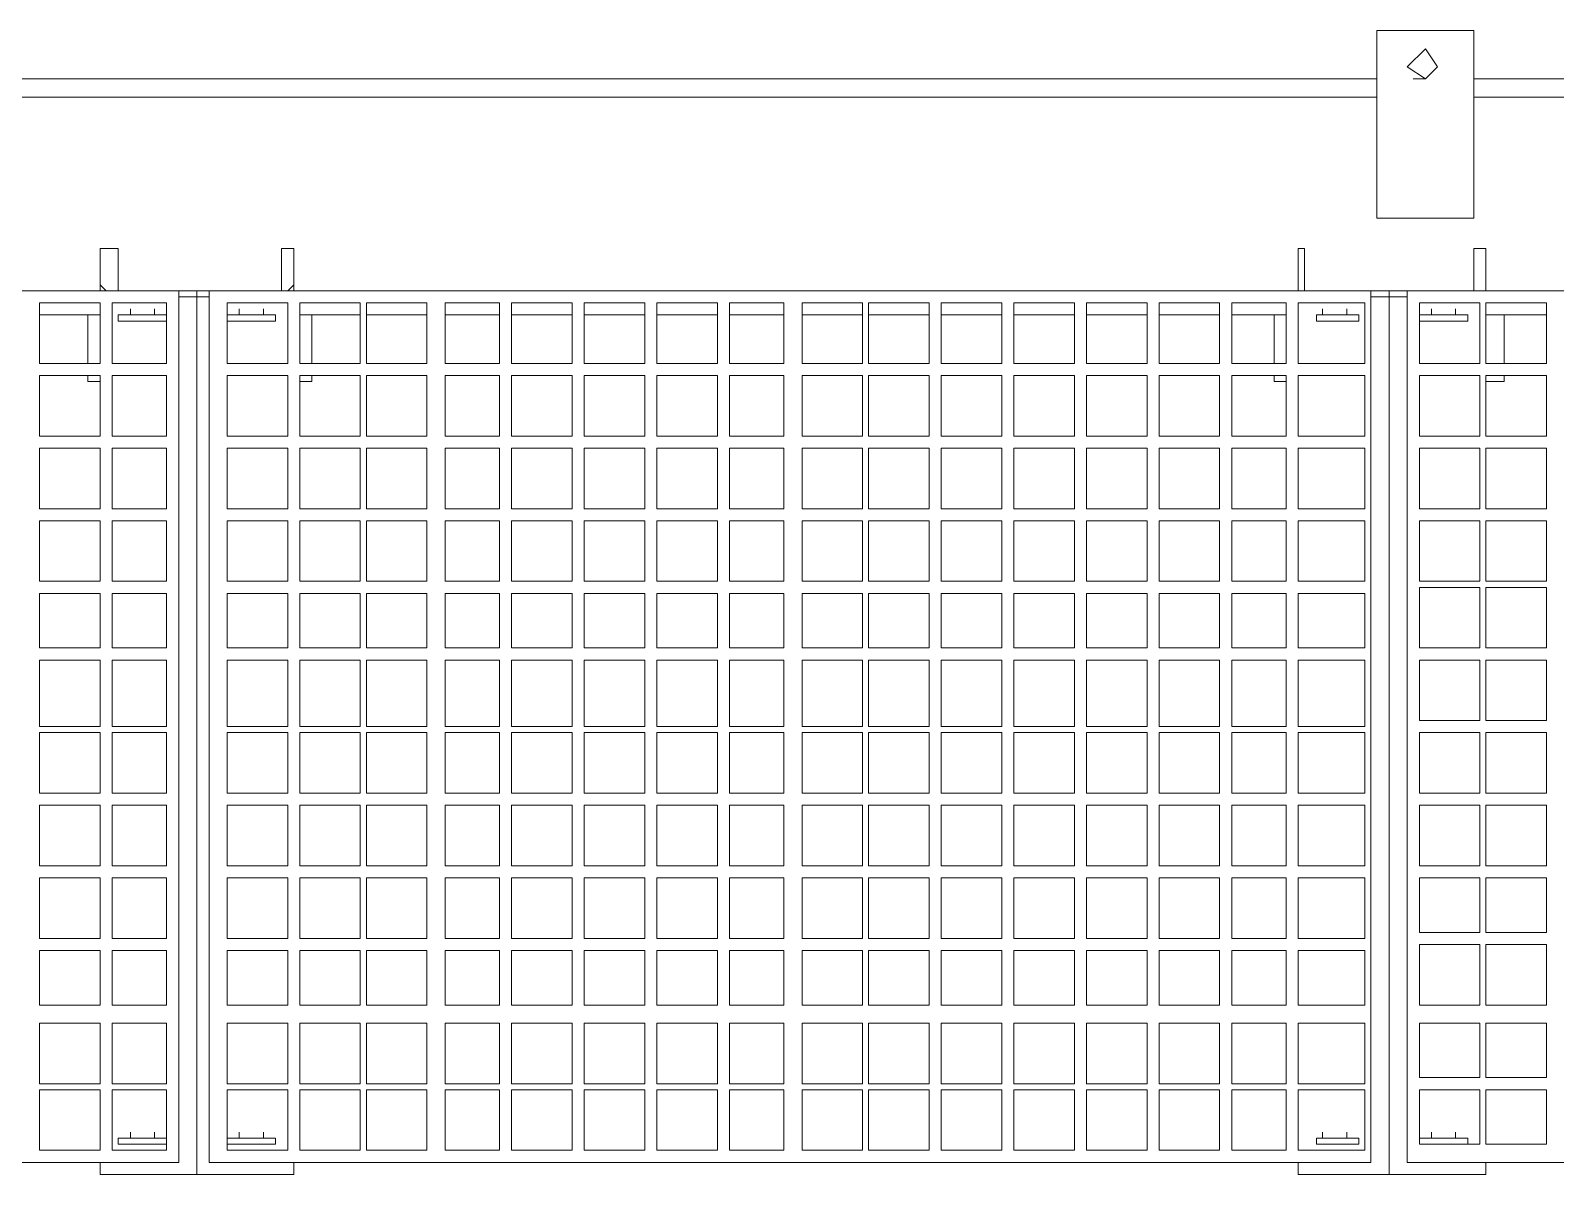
# Model space of a CAD drawing. Header units: metres. Extents: x -13545 to 152404, y -11890 to 28436.
# Drawn here: x 3990.3 to 4071.5, y 528.2 to 589.1 of the extents above; entities that cross this region are included whole.
import ezdxf

# ---------------------------------------------------------------- set-up
doc = ezdxf.new("R2010")
doc.units = ezdxf.units.M
doc.header["$LTSCALE"] = 100
doc.header["$MEASUREMENT"] = 0
doc.layers.get('0').update_dxf_attribs({"color": 9, "lineweight": 9})
doc.layers.add('32-ekipman', color=9, linetype='Continuous', lineweight=9)

# ---------------------------------------------------------------- blocks, each defined once
blk = doc.blocks.new('h')
for points in [[(181755.477, -16206.805), (181755.477, -16206.16)], [(181765.465, -16206.16), (181755.477, -16206.16)], [(181760.632, -16253.197), (181760.632, -16206.16)], [(181760.632, -16253.197), (181760.632, -16206.16)], [(181765.465, -16206.16), (181765.465, -16206.805)], [(181829.254, -16206.16), (181818.944, -16206.16)], [(181818.944, -16206.805), (181818.944, -16206.16)], [(181824.099, -16253.197), (181824.099, -16206.16)], [(181824.099, -16253.197), (181824.099, -16206.16)], [(181829.254, -16206.16), (181829.254, -16206.805)], [(181759.666, -16206.805), (181694.266, -16206.805)], [(181759.666, -16253.197), (181759.666, -16206.805)], [(181761.599, -16206.805), (181761.599, -16253.197)], [(181823.455, -16206.805), (181761.599, -16206.805)], [(181823.455, -16253.197), (181823.455, -16206.805)], [(181886.599, -16206.805), (181825.065, -16206.805)], [(181825.065, -16206.805), (181825.065, -16253.197)], [(181752.256, -16207.771), (181752.256, -16210.671)], [(181755.477, -16207.771), (181752.256, -16207.771)], [(181755.477, -16210.671), (181755.477, -16207.771)], [(181755.8, -16207.771), (181755.8, -16210.671)], [(181759.021, -16207.771), (181755.8, -16207.771)], [(181756.444, -16208.093), (181756.444, -16207.771)], [(181759.021, -16207.771), (181756.444, -16207.771)], [(181757.088, -16207.771), (181758.377, -16207.771)], [(181759.021, -16208.093), (181759.021, -16207.771)], [(181759.021, -16210.671), (181759.021, -16207.771)], [(181761.921, -16207.449), (181761.921, -16210.671)], [(181765.465, -16207.449), (181761.921, -16207.449)], [(181762.243, -16207.771), (181762.243, -16208.093)], [(181762.243, -16207.771), (181764.498, -16207.771)], [(181764.176, -16207.771), (181762.887, -16207.771)], [(181764.498, -16207.771), (181764.498, -16208.093)], [(181765.465, -16210.671), (181765.465, -16207.449)], [(181766.109, -16207.449), (181766.109, -16210.671)], [(181769.008, -16207.449), (181766.109, -16207.449)], [(181769.008, -16210.671), (181769.008, -16207.449)], [(181769.653, -16207.449), (181769.653, -16210.671)], [(181772.874, -16207.449), (181769.653, -16207.449)], [(181772.874, -16210.671), (181772.874, -16207.449)], [(181773.519, -16207.449), (181773.519, -16210.671)], [(181776.74, -16207.449), (181773.519, -16207.449)], [(181776.74, -16210.671), (181776.74, -16207.449)], [(181777.385, -16207.449), (181777.385, -16210.671)], [(181780.606, -16207.449), (181777.385, -16207.449)], [(181780.606, -16210.671), (181780.606, -16207.449)], [(181781.251, -16207.449), (181781.251, -16210.671)], [(181784.472, -16207.449), (181781.251, -16207.449)], [(181784.472, -16210.671), (181784.472, -16207.449)], [(181785.117, -16207.449), (181785.117, -16210.671)], [(181788.338, -16207.449), (181785.117, -16207.449)], [(181788.338, -16210.671), (181788.338, -16207.449)], [(181788.661, -16207.449), (181788.661, -16210.671)], [(181791.882, -16207.449), (181788.661, -16207.449)], [(181791.882, -16210.671), (181791.882, -16207.449)], [(181792.849, -16207.449), (181792.849, -16210.671)], [(181795.748, -16207.449), (181792.849, -16207.449)], [(181795.748, -16210.671), (181795.748, -16207.449)], [(181796.393, -16207.449), (181796.393, -16210.671)], [(181799.614, -16207.449), (181796.393, -16207.449)], [(181799.614, -16210.671), (181799.614, -16207.449)], [(181800.259, -16207.449), (181800.259, -16210.671)], [(181803.48, -16207.449), (181800.259, -16207.449)], [(181803.48, -16210.671), (181803.48, -16207.449)], [(181804.125, -16207.449), (181804.125, -16210.671)], [(181807.346, -16207.449), (181804.125, -16207.449)], [(181807.346, -16210.671), (181807.346, -16207.449)], [(181810.89, -16207.449), (181807.991, -16207.449)], [(181807.991, -16207.449), (181807.991, -16210.671)], [(181810.89, -16210.671), (181810.89, -16207.449)], [(181815.078, -16207.449), (181811.857, -16207.449)], [(181811.857, -16207.449), (181811.857, -16210.671)], [(181815.078, -16210.671), (181815.078, -16207.449)], [(181818.622, -16207.449), (181815.4, -16207.449)], [(181815.4, -16207.449), (181815.4, -16210.671)], [(181818.622, -16210.671), (181818.622, -16207.449)], [(181822.488, -16207.449), (181819.266, -16207.449)], [(181819.266, -16207.449), (181819.266, -16210.671)], [(181822.488, -16207.771), (181819.911, -16207.771)], [(181819.911, -16208.093), (181819.911, -16207.771)], [(181820.555, -16207.771), (181821.844, -16207.771)], [(181822.488, -16210.671), (181822.488, -16207.449)], [(181822.488, -16208.093), (181822.488, -16207.771)], [(181828.609, -16207.449), (181825.71, -16207.449)], [(181825.71, -16207.449), (181825.71, -16210.671)], [(181825.71, -16207.771), (181828.287, -16207.771)], [(181825.71, -16207.771), (181825.71, -16208.093)], [(181827.643, -16207.771), (181826.354, -16207.771)], [(181828.287, -16207.771), (181828.287, -16208.093)], [(181828.609, -16210.671), (181828.609, -16207.449)], [(181832.475, -16207.449), (181829.254, -16207.449)], [(181829.254, -16207.449), (181829.254, -16210.671)], [(181832.475, -16210.671), (181832.475, -16207.449)], [(181759.021, -16208.093), (181756.444, -16208.093)], [(181757.088, -16208.093), (181757.088, -16208.415)], [(181758.377, -16208.093), (181757.088, -16208.093)], [(181758.377, -16208.093), (181758.377, -16208.415)], [(181764.498, -16208.093), (181762.243, -16208.093)], [(181762.887, -16208.093), (181762.887, -16208.415)], [(181762.887, -16208.093), (181764.176, -16208.093)], [(181764.176, -16208.093), (181764.176, -16208.415)], [(181822.488, -16208.093), (181819.911, -16208.093)], [(181821.844, -16208.093), (181820.555, -16208.093)], [(181820.555, -16208.093), (181820.555, -16208.415)], [(181821.844, -16208.093), (181821.844, -16208.415)], [(181828.287, -16208.093), (181825.71, -16208.093)], [(181826.354, -16208.093), (181827.643, -16208.093)], [(181826.354, -16208.093), (181826.354, -16208.415)], [(181827.643, -16208.093), (181827.643, -16208.415)], [(181752.256, -16210.671), (181755.477, -16210.671)], [(181755.8, -16210.671), (181759.021, -16210.671)], [(181761.921, -16210.671), (181765.465, -16210.671)], [(181761.921, -16210.993), (181761.921, -16214.214)], [(181765.465, -16210.993), (181761.921, -16210.993)], [(181765.465, -16214.214), (181765.465, -16210.993)], [(181766.109, -16210.671), (181769.008, -16210.671)], [(181766.109, -16210.993), (181766.109, -16214.214)], [(181769.008, -16210.993), (181766.109, -16210.993)], [(181769.008, -16214.214), (181769.008, -16210.993)], [(181769.653, -16210.671), (181772.874, -16210.671)], [(181769.653, -16210.993), (181769.653, -16214.214)], [(181772.874, -16210.993), (181769.653, -16210.993)], [(181772.874, -16214.214), (181772.874, -16210.993)], [(181773.519, -16210.671), (181776.74, -16210.671)], [(181773.519, -16210.993), (181773.519, -16214.214)], [(181776.74, -16210.993), (181773.519, -16210.993)], [(181776.74, -16214.214), (181776.74, -16210.993)], [(181777.385, -16210.671), (181780.606, -16210.671)], [(181777.385, -16210.993), (181777.385, -16214.214)], [(181780.606, -16210.993), (181777.385, -16210.993)], [(181780.606, -16214.214), (181780.606, -16210.993)], [(181781.251, -16210.671), (181784.472, -16210.671)], [(181781.251, -16210.993), (181781.251, -16214.214)], [(181784.472, -16210.993), (181781.251, -16210.993)], [(181784.472, -16214.214), (181784.472, -16210.993)], [(181785.117, -16210.671), (181788.338, -16210.671)], [(181785.117, -16210.993), (181785.117, -16214.214)], [(181788.338, -16210.993), (181785.117, -16210.993)], [(181788.338, -16214.214), (181788.338, -16210.993)], [(181788.661, -16210.671), (181791.882, -16210.671)], [(181788.661, -16210.993), (181788.661, -16214.214)], [(181791.882, -16210.993), (181788.661, -16210.993)], [(181791.882, -16214.214), (181791.882, -16210.993)], [(181792.849, -16210.671), (181795.748, -16210.671)], [(181792.849, -16210.993), (181792.849, -16214.214)], [(181795.748, -16210.993), (181792.849, -16210.993)], [(181795.748, -16214.214), (181795.748, -16210.993)], [(181796.393, -16210.671), (181799.614, -16210.671)], [(181796.393, -16210.993), (181796.393, -16214.214)], [(181799.614, -16210.993), (181796.393, -16210.993)], [(181799.614, -16214.214), (181799.614, -16210.993)], [(181800.259, -16210.671), (181803.48, -16210.671)], [(181800.259, -16210.993), (181800.259, -16214.214)], [(181803.48, -16210.993), (181800.259, -16210.993)], [(181803.48, -16214.214), (181803.48, -16210.993)], [(181804.125, -16210.671), (181807.346, -16210.671)], [(181804.125, -16210.993), (181804.125, -16214.214)], [(181807.346, -16210.993), (181804.125, -16210.993)], [(181807.346, -16214.214), (181807.346, -16210.993)], [(181807.991, -16210.671), (181810.89, -16210.671)], [(181810.89, -16210.993), (181807.991, -16210.993)], [(181807.991, -16210.993), (181807.991, -16214.214)], [(181810.89, -16214.214), (181810.89, -16210.993)], [(181811.857, -16210.671), (181815.078, -16210.671)], [(181815.078, -16210.993), (181811.857, -16210.993)], [(181811.857, -16210.993), (181811.857, -16214.214)], [(181815.078, -16214.214), (181815.078, -16210.993)], [(181815.4, -16210.671), (181818.622, -16210.671)], [(181818.622, -16210.993), (181815.4, -16210.993)], [(181815.4, -16210.993), (181815.4, -16214.214)], [(181818.622, -16214.214), (181818.622, -16210.993)], [(181819.266, -16210.671), (181822.488, -16210.671)], [(181822.488, -16210.993), (181819.266, -16210.993)], [(181819.266, -16210.993), (181819.266, -16214.214)], [(181822.488, -16214.214), (181822.488, -16210.993)], [(181825.71, -16210.671), (181828.609, -16210.671)], [(181828.609, -16210.993), (181825.71, -16210.993)], [(181825.71, -16210.993), (181825.71, -16214.214)], [(181828.609, -16214.214), (181828.609, -16210.993)], [(181829.254, -16210.671), (181832.475, -16210.671)], [(181832.475, -16210.993), (181829.254, -16210.993)], [(181829.254, -16210.993), (181829.254, -16214.214)], [(181832.475, -16214.214), (181832.475, -16210.993)], [(181752.256, -16211.315), (181752.256, -16214.214)], [(181755.477, -16211.315), (181752.256, -16211.315)], [(181755.477, -16214.214), (181755.477, -16211.315)], [(181755.8, -16211.315), (181755.8, -16214.214)], [(181759.021, -16211.315), (181755.8, -16211.315)], [(181759.021, -16214.214), (181759.021, -16211.315)], [(181752.256, -16214.214), (181755.477, -16214.214)], [(181755.8, -16214.214), (181759.021, -16214.214)], [(181761.921, -16214.214), (181765.465, -16214.214)], [(181766.109, -16214.214), (181769.008, -16214.214)], [(181769.653, -16214.214), (181772.874, -16214.214)], [(181773.519, -16214.214), (181776.74, -16214.214)], [(181777.385, -16214.214), (181780.606, -16214.214)], [(181781.251, -16214.214), (181784.472, -16214.214)], [(181785.117, -16214.214), (181788.338, -16214.214)], [(181788.661, -16214.214), (181791.882, -16214.214)], [(181792.849, -16214.214), (181795.748, -16214.214)], [(181796.393, -16214.214), (181799.614, -16214.214)], [(181800.259, -16214.214), (181803.48, -16214.214)], [(181804.125, -16214.214), (181807.346, -16214.214)], [(181807.991, -16214.214), (181810.89, -16214.214)], [(181811.857, -16214.214), (181815.078, -16214.214)], [(181815.4, -16214.214), (181818.622, -16214.214)], [(181819.266, -16214.214), (181822.488, -16214.214)], [(181825.71, -16214.214), (181828.609, -16214.214)], [(181829.254, -16214.214), (181832.475, -16214.214)], [(181752.256, -16215.181), (181752.256, -16218.403)], [(181755.477, -16215.181), (181752.256, -16215.181)], [(181755.477, -16218.403), (181755.477, -16215.181)], [(181755.8, -16215.181), (181755.8, -16218.403)], [(181759.021, -16215.181), (181755.8, -16215.181)], [(181759.021, -16218.403), (181759.021, -16215.181)], [(181761.921, -16215.181), (181761.921, -16218.08)], [(181765.465, -16215.181), (181761.921, -16215.181)], [(181765.465, -16218.08), (181765.465, -16215.181)], [(181766.109, -16215.181), (181766.109, -16218.08)], [(181769.008, -16215.181), (181766.109, -16215.181)], [(181769.008, -16218.08), (181769.008, -16215.181)], [(181769.653, -16215.181), (181769.653, -16218.08)], [(181772.874, -16215.181), (181769.653, -16215.181)], [(181772.874, -16218.08), (181772.874, -16215.181)], [(181773.519, -16215.181), (181773.519, -16218.08)], [(181776.74, -16215.181), (181773.519, -16215.181)], [(181776.74, -16218.08), (181776.74, -16215.181)], [(181777.385, -16215.181), (181777.385, -16218.08)], [(181780.606, -16215.181), (181777.385, -16215.181)], [(181780.606, -16218.08), (181780.606, -16215.181)], [(181781.251, -16215.181), (181781.251, -16218.08)], [(181784.472, -16215.181), (181781.251, -16215.181)], [(181784.472, -16218.08), (181784.472, -16215.181)], [(181785.117, -16215.181), (181785.117, -16218.08)], [(181788.338, -16215.181), (181785.117, -16215.181)], [(181788.338, -16218.08), (181788.338, -16215.181)], [(181788.661, -16215.181), (181788.661, -16218.08)], [(181791.882, -16215.181), (181788.661, -16215.181)], [(181791.882, -16218.08), (181791.882, -16215.181)], [(181792.849, -16215.181), (181792.849, -16218.08)], [(181795.748, -16215.181), (181792.849, -16215.181)], [(181795.748, -16218.08), (181795.748, -16215.181)], [(181796.393, -16215.181), (181796.393, -16218.08)], [(181799.614, -16215.181), (181796.393, -16215.181)], [(181799.614, -16218.08), (181799.614, -16215.181)], [(181800.259, -16215.181), (181800.259, -16218.08)], [(181803.48, -16215.181), (181800.259, -16215.181)], [(181803.48, -16218.08), (181803.48, -16215.181)], [(181804.125, -16215.181), (181804.125, -16218.08)], [(181807.346, -16215.181), (181804.125, -16215.181)], [(181807.346, -16218.08), (181807.346, -16215.181)], [(181810.89, -16215.181), (181807.991, -16215.181)], [(181807.991, -16215.181), (181807.991, -16218.08)], [(181810.89, -16218.08), (181810.89, -16215.181)], [(181815.078, -16215.181), (181811.857, -16215.181)], [(181811.857, -16215.181), (181811.857, -16218.08)], [(181815.078, -16218.08), (181815.078, -16215.181)], [(181818.622, -16215.181), (181815.4, -16215.181)], [(181815.4, -16215.181), (181815.4, -16218.08)], [(181818.622, -16218.08), (181818.622, -16215.181)], [(181822.488, -16215.181), (181819.266, -16215.181)], [(181819.266, -16215.181), (181819.266, -16218.08)], [(181822.488, -16218.08), (181822.488, -16215.181)], [(181828.609, -16215.181), (181825.71, -16215.181)], [(181825.71, -16215.181), (181825.71, -16218.08)], [(181828.609, -16218.08), (181828.609, -16215.181)], [(181832.475, -16215.181), (181829.254, -16215.181)], [(181829.254, -16215.181), (181829.254, -16218.08)], [(181832.475, -16218.08), (181832.475, -16215.181)], [(181752.256, -16218.403), (181755.477, -16218.403)], [(181755.8, -16218.403), (181759.021, -16218.403)], [(181761.921, -16218.08), (181765.465, -16218.08)], [(181766.109, -16218.08), (181769.008, -16218.08)], [(181769.653, -16218.08), (181772.874, -16218.08)], [(181773.519, -16218.08), (181776.74, -16218.08)], [(181777.385, -16218.08), (181780.606, -16218.08)], [(181781.251, -16218.08), (181784.472, -16218.08)], [(181785.117, -16218.08), (181788.338, -16218.08)], [(181788.661, -16218.08), (181791.882, -16218.08)], [(181792.849, -16218.08), (181795.748, -16218.08)], [(181796.393, -16218.08), (181799.614, -16218.08)], [(181800.259, -16218.08), (181803.48, -16218.08)], [(181804.125, -16218.08), (181807.346, -16218.08)], [(181807.991, -16218.08), (181810.89, -16218.08)], [(181811.857, -16218.08), (181815.078, -16218.08)], [(181815.4, -16218.08), (181818.622, -16218.08)], [(181819.266, -16218.08), (181822.488, -16218.08)], [(181825.71, -16218.08), (181828.609, -16218.08)], [(181829.254, -16218.08), (181832.475, -16218.08)], [(181752.256, -16219.047), (181752.256, -16221.946)], [(181755.477, -16219.047), (181752.256, -16219.047)], [(181755.477, -16221.946), (181755.477, -16219.047)], [(181755.8, -16219.047), (181755.8, -16221.946)], [(181759.021, -16219.047), (181755.8, -16219.047)], [(181759.021, -16221.946), (181759.021, -16219.047)], [(181761.921, -16218.725), (181761.921, -16221.946)], [(181765.465, -16218.725), (181761.921, -16218.725)], [(181765.465, -16221.946), (181765.465, -16218.725)], [(181766.109, -16218.725), (181766.109, -16221.946)], [(181769.008, -16218.725), (181766.109, -16218.725)], [(181769.008, -16221.946), (181769.008, -16218.725)], [(181769.653, -16218.725), (181769.653, -16221.946)], [(181772.874, -16218.725), (181769.653, -16218.725)], [(181772.874, -16221.946), (181772.874, -16218.725)], [(181773.519, -16218.725), (181773.519, -16221.946)], [(181776.74, -16218.725), (181773.519, -16218.725)], [(181776.74, -16221.946), (181776.74, -16218.725)], [(181777.385, -16218.725), (181777.385, -16221.946)], [(181780.606, -16218.725), (181777.385, -16218.725)], [(181780.606, -16221.946), (181780.606, -16218.725)], [(181781.251, -16218.725), (181781.251, -16221.946)], [(181784.472, -16218.725), (181781.251, -16218.725)], [(181784.472, -16221.946), (181784.472, -16218.725)], [(181785.117, -16218.725), (181785.117, -16221.946)], [(181788.338, -16218.725), (181785.117, -16218.725)], [(181788.338, -16221.946), (181788.338, -16218.725)], [(181788.661, -16218.725), (181788.661, -16221.946)], [(181791.882, -16218.725), (181788.661, -16218.725)], [(181791.882, -16221.946), (181791.882, -16218.725)], [(181792.849, -16218.725), (181792.849, -16221.946)], [(181795.748, -16218.725), (181792.849, -16218.725)], [(181795.748, -16221.946), (181795.748, -16218.725)], [(181796.393, -16218.725), (181796.393, -16221.946)], [(181799.614, -16218.725), (181796.393, -16218.725)], [(181799.614, -16221.946), (181799.614, -16218.725)], [(181800.259, -16218.725), (181800.259, -16221.946)], [(181803.48, -16218.725), (181800.259, -16218.725)], [(181803.48, -16221.946), (181803.48, -16218.725)], [(181804.125, -16218.725), (181804.125, -16221.946)], [(181807.346, -16218.725), (181804.125, -16218.725)], [(181807.346, -16221.946), (181807.346, -16218.725)], [(181810.89, -16218.725), (181807.991, -16218.725)], [(181807.991, -16218.725), (181807.991, -16221.946)], [(181810.89, -16221.946), (181810.89, -16218.725)], [(181815.078, -16218.725), (181811.857, -16218.725)], [(181811.857, -16218.725), (181811.857, -16221.946)], [(181815.078, -16221.946), (181815.078, -16218.725)], [(181818.622, -16218.725), (181815.4, -16218.725)], [(181815.4, -16218.725), (181815.4, -16221.946)], [(181818.622, -16221.946), (181818.622, -16218.725)], [(181822.488, -16218.725), (181819.266, -16218.725)], [(181819.266, -16218.725), (181819.266, -16221.946)], [(181822.488, -16221.946), (181822.488, -16218.725)], [(181828.609, -16218.725), (181825.71, -16218.725)], [(181825.71, -16218.725), (181825.71, -16221.946)], [(181828.609, -16221.946), (181828.609, -16218.725)], [(181832.475, -16218.725), (181829.254, -16218.725)], [(181829.254, -16218.725), (181829.254, -16221.946)], [(181832.475, -16221.946), (181832.475, -16218.725)], [(181752.256, -16221.946), (181755.477, -16221.946)], [(181755.8, -16221.946), (181759.021, -16221.946)], [(181761.921, -16221.946), (181765.465, -16221.946)], [(181766.109, -16221.946), (181769.008, -16221.946)], [(181769.653, -16221.946), (181772.874, -16221.946)], [(181773.519, -16221.946), (181776.74, -16221.946)], [(181777.385, -16221.946), (181780.606, -16221.946)], [(181781.251, -16221.946), (181784.472, -16221.946)], [(181785.117, -16221.946), (181788.338, -16221.946)], [(181788.661, -16221.946), (181791.882, -16221.946)], [(181792.849, -16221.946), (181795.748, -16221.946)], [(181796.393, -16221.946), (181799.614, -16221.946)], [(181800.259, -16221.946), (181803.48, -16221.946)], [(181804.125, -16221.946), (181807.346, -16221.946)], [(181807.991, -16221.946), (181810.89, -16221.946)], [(181811.857, -16221.946), (181815.078, -16221.946)], [(181815.4, -16221.946), (181818.622, -16221.946)], [(181819.266, -16221.946), (181822.488, -16221.946)], [(181825.71, -16221.946), (181828.609, -16221.946)], [(181829.254, -16221.946), (181832.475, -16221.946)], [(181752.256, -16222.591), (181752.256, -16225.812)], [(181755.477, -16222.591), (181752.256, -16222.591)], [(181755.477, -16225.812), (181755.477, -16222.591)], [(181755.8, -16222.591), (181755.8, -16225.812)], [(181759.021, -16222.591), (181755.8, -16222.591)], [(181759.021, -16225.812), (181759.021, -16222.591)], [(181761.921, -16222.591), (181761.921, -16225.812)], [(181765.465, -16222.591), (181761.921, -16222.591)], [(181765.465, -16225.812), (181765.465, -16222.591)], [(181766.109, -16222.591), (181766.109, -16225.812)], [(181769.008, -16222.591), (181766.109, -16222.591)], [(181769.008, -16225.812), (181769.008, -16222.591)], [(181769.653, -16222.591), (181769.653, -16225.812)], [(181772.874, -16222.591), (181769.653, -16222.591)], [(181772.874, -16225.812), (181772.874, -16222.591)], [(181773.519, -16222.591), (181773.519, -16225.812)], [(181776.74, -16222.591), (181773.519, -16222.591)], [(181776.74, -16225.812), (181776.74, -16222.591)], [(181777.385, -16222.591), (181777.385, -16225.812)], [(181780.606, -16222.591), (181777.385, -16222.591)], [(181780.606, -16225.812), (181780.606, -16222.591)], [(181781.251, -16222.591), (181781.251, -16225.812)], [(181784.472, -16222.591), (181781.251, -16222.591)], [(181784.472, -16225.812), (181784.472, -16222.591)], [(181785.117, -16222.591), (181785.117, -16225.812)], [(181788.338, -16222.591), (181785.117, -16222.591)], [(181788.338, -16225.812), (181788.338, -16222.591)], [(181788.661, -16222.591), (181788.661, -16225.812)], [(181791.882, -16222.591), (181788.661, -16222.591)], [(181791.882, -16225.812), (181791.882, -16222.591)], [(181792.849, -16222.591), (181792.849, -16225.812)], [(181795.748, -16222.591), (181792.849, -16222.591)], [(181795.748, -16225.812), (181795.748, -16222.591)], [(181796.393, -16222.591), (181796.393, -16225.812)], [(181799.614, -16222.591), (181796.393, -16222.591)], [(181799.614, -16225.812), (181799.614, -16222.591)], [(181800.259, -16222.591), (181800.259, -16225.812)], [(181803.48, -16222.591), (181800.259, -16222.591)], [(181803.48, -16225.812), (181803.48, -16222.591)], [(181804.125, -16222.591), (181804.125, -16225.812)], [(181807.346, -16222.591), (181804.125, -16222.591)], [(181807.346, -16225.812), (181807.346, -16222.591)], [(181810.89, -16222.591), (181807.991, -16222.591)], [(181807.991, -16222.591), (181807.991, -16225.812)], [(181810.89, -16225.812), (181810.89, -16222.591)], [(181815.078, -16222.591), (181811.857, -16222.591)], [(181811.857, -16222.591), (181811.857, -16225.812)], [(181815.078, -16225.812), (181815.078, -16222.591)], [(181818.622, -16222.591), (181815.4, -16222.591)], [(181815.4, -16222.591), (181815.4, -16225.812)], [(181818.622, -16225.812), (181818.622, -16222.591)], [(181822.488, -16222.591), (181819.266, -16222.591)], [(181819.266, -16222.591), (181819.266, -16225.812)], [(181822.488, -16225.812), (181822.488, -16222.591)], [(181828.609, -16222.591), (181825.71, -16222.591)], [(181825.71, -16222.591), (181825.71, -16225.812)], [(181828.609, -16225.812), (181828.609, -16222.591)], [(181832.475, -16222.591), (181829.254, -16222.591)], [(181829.254, -16222.591), (181829.254, -16225.812)], [(181832.475, -16225.812), (181832.475, -16222.591)], [(181752.256, -16225.812), (181755.477, -16225.812)], [(181755.8, -16225.812), (181759.021, -16225.812)], [(181761.921, -16225.812), (181765.465, -16225.812)], [(181766.109, -16225.812), (181769.008, -16225.812)], [(181769.653, -16225.812), (181772.874, -16225.812)], [(181773.519, -16225.812), (181776.74, -16225.812)], [(181777.385, -16225.812), (181780.606, -16225.812)], [(181781.251, -16225.812), (181784.472, -16225.812)], [(181785.117, -16225.812), (181788.338, -16225.812)], [(181788.661, -16225.812), (181791.882, -16225.812)], [(181792.849, -16225.812), (181795.748, -16225.812)], [(181796.393, -16225.812), (181799.614, -16225.812)], [(181800.259, -16225.812), (181803.48, -16225.812)], [(181804.125, -16225.812), (181807.346, -16225.812)], [(181807.991, -16225.812), (181810.89, -16225.812)], [(181811.857, -16225.812), (181815.078, -16225.812)], [(181815.4, -16225.812), (181818.622, -16225.812)], [(181819.266, -16225.812), (181822.488, -16225.812)], [(181825.71, -16225.812), (181828.609, -16225.812)], [(181829.254, -16225.812), (181832.475, -16225.812)], [(181752.256, -16226.457), (181752.256, -16229.678)], [(181755.477, -16226.457), (181752.256, -16226.457)], [(181755.477, -16229.678), (181755.477, -16226.457)], [(181755.8, -16226.457), (181755.8, -16229.678)], [(181759.021, -16226.457), (181755.8, -16226.457)], [(181759.021, -16229.678), (181759.021, -16226.457)], [(181761.921, -16226.457), (181761.921, -16229.678)], [(181765.465, -16226.457), (181761.921, -16226.457)], [(181765.465, -16229.678), (181765.465, -16226.457)], [(181766.109, -16226.457), (181766.109, -16229.678)], [(181769.008, -16226.457), (181766.109, -16226.457)], [(181769.008, -16229.678), (181769.008, -16226.457)], [(181769.653, -16226.457), (181769.653, -16229.678)], [(181772.874, -16226.457), (181769.653, -16226.457)], [(181772.874, -16229.678), (181772.874, -16226.457)], [(181773.519, -16226.457), (181773.519, -16229.678)], [(181776.74, -16226.457), (181773.519, -16226.457)], [(181776.74, -16229.678), (181776.74, -16226.457)], [(181777.385, -16226.457), (181777.385, -16229.678)], [(181780.606, -16226.457), (181777.385, -16226.457)], [(181780.606, -16229.678), (181780.606, -16226.457)], [(181781.251, -16226.457), (181781.251, -16229.678)], [(181784.472, -16226.457), (181781.251, -16226.457)], [(181784.472, -16229.678), (181784.472, -16226.457)], [(181785.117, -16226.457), (181785.117, -16229.678)], [(181788.338, -16226.457), (181785.117, -16226.457)], [(181788.338, -16229.678), (181788.338, -16226.457)], [(181788.661, -16226.457), (181788.661, -16229.678)], [(181791.882, -16226.457), (181788.661, -16226.457)], [(181791.882, -16229.678), (181791.882, -16226.457)], [(181792.849, -16226.457), (181792.849, -16229.678)], [(181795.748, -16226.457), (181792.849, -16226.457)], [(181795.748, -16229.678), (181795.748, -16226.457)], [(181796.393, -16226.457), (181796.393, -16229.678)], [(181799.614, -16226.457), (181796.393, -16226.457)], [(181799.614, -16229.678), (181799.614, -16226.457)], [(181800.259, -16226.457), (181800.259, -16229.678)], [(181803.48, -16226.457), (181800.259, -16226.457)], [(181803.48, -16229.678), (181803.48, -16226.457)], [(181804.125, -16226.457), (181804.125, -16229.678)], [(181807.346, -16226.457), (181804.125, -16226.457)], [(181807.346, -16229.678), (181807.346, -16226.457)], [(181810.89, -16226.457), (181807.991, -16226.457)], [(181807.991, -16226.457), (181807.991, -16229.678)], [(181810.89, -16229.678), (181810.89, -16226.457)], [(181815.078, -16226.457), (181811.857, -16226.457)], [(181811.857, -16226.457), (181811.857, -16229.678)], [(181815.078, -16229.678), (181815.078, -16226.457)], [(181818.622, -16226.457), (181815.4, -16226.457)], [(181815.4, -16226.457), (181815.4, -16229.678)], [(181818.622, -16229.678), (181818.622, -16226.457)], [(181822.488, -16226.457), (181819.266, -16226.457)], [(181819.266, -16226.457), (181819.266, -16229.678)], [(181822.488, -16229.678), (181822.488, -16226.457)], [(181828.609, -16226.457), (181825.71, -16226.457)], [(181825.71, -16226.457), (181825.71, -16229.678)], [(181828.609, -16229.678), (181828.609, -16226.457)], [(181832.475, -16226.457), (181829.254, -16226.457)], [(181829.254, -16226.457), (181829.254, -16229.678)], [(181832.475, -16229.678), (181832.475, -16226.457)], [(181752.256, -16229.678), (181755.477, -16229.678)], [(181755.8, -16229.678), (181759.021, -16229.678)], [(181761.921, -16229.678), (181765.465, -16229.678)], [(181766.109, -16229.678), (181769.008, -16229.678)], [(181769.653, -16229.678), (181772.874, -16229.678)], [(181773.519, -16229.678), (181776.74, -16229.678)], [(181777.385, -16229.678), (181780.606, -16229.678)], [(181781.251, -16229.678), (181784.472, -16229.678)], [(181785.117, -16229.678), (181788.338, -16229.678)], [(181788.661, -16229.678), (181791.882, -16229.678)], [(181792.849, -16229.678), (181795.748, -16229.678)], [(181796.393, -16229.678), (181799.614, -16229.678)], [(181800.259, -16229.678), (181803.48, -16229.678)], [(181804.125, -16229.678), (181807.346, -16229.678)], [(181807.991, -16229.678), (181810.89, -16229.678)], [(181811.857, -16229.678), (181815.078, -16229.678)], [(181815.4, -16229.678), (181818.622, -16229.678)], [(181819.266, -16229.678), (181822.488, -16229.678)], [(181825.71, -16229.678), (181828.609, -16229.678)], [(181829.254, -16229.678), (181832.475, -16229.678)], [(181752.256, -16230.323), (181752.256, -16233.544)], [(181755.477, -16230.323), (181752.256, -16230.323)], [(181755.477, -16233.544), (181755.477, -16230.323)], [(181755.8, -16230.323), (181755.8, -16233.544)], [(181759.021, -16230.323), (181755.8, -16230.323)], [(181759.021, -16233.544), (181759.021, -16230.323)], [(181761.921, -16230.001), (181761.921, -16233.544)], [(181765.465, -16230.001), (181761.921, -16230.001)], [(181765.465, -16233.544), (181765.465, -16230.001)], [(181766.109, -16230.001), (181766.109, -16233.544)], [(181769.008, -16230.001), (181766.109, -16230.001)], [(181769.008, -16233.544), (181769.008, -16230.001)], [(181769.653, -16230.001), (181769.653, -16233.544)], [(181772.874, -16230.001), (181769.653, -16230.001)], [(181772.874, -16233.544), (181772.874, -16230.001)], [(181776.74, -16230.001), (181773.519, -16230.001)], [(181773.519, -16230.001), (181773.519, -16233.544)], [(181776.74, -16233.544), (181776.74, -16230.001)], [(181780.606, -16230.001), (181777.385, -16230.001)], [(181777.385, -16230.001), (181777.385, -16233.544)], [(181780.606, -16233.544), (181780.606, -16230.001)], [(181784.472, -16230.001), (181781.251, -16230.001)], [(181781.251, -16230.001), (181781.251, -16233.544)], [(181784.472, -16233.544), (181784.472, -16230.001)], [(181788.338, -16230.001), (181785.117, -16230.001)], [(181785.117, -16230.001), (181785.117, -16233.544)], [(181788.338, -16233.544), (181788.338, -16230.001)], [(181791.882, -16230.001), (181788.661, -16230.001)], [(181788.661, -16230.001), (181788.661, -16233.544)], [(181791.882, -16233.544), (181791.882, -16230.001)], [(181795.748, -16230.001), (181792.849, -16230.001)], [(181792.849, -16230.001), (181792.849, -16233.544)], [(181795.748, -16233.544), (181795.748, -16230.001)], [(181799.614, -16230.001), (181796.393, -16230.001)], [(181796.393, -16230.001), (181796.393, -16233.544)], [(181799.614, -16233.544), (181799.614, -16230.001)], [(181803.48, -16230.001), (181800.259, -16230.001)], [(181800.259, -16230.001), (181800.259, -16233.544)], [(181803.48, -16233.544), (181803.48, -16230.001)], [(181807.346, -16230.001), (181804.125, -16230.001)], [(181804.125, -16230.001), (181804.125, -16233.544)], [(181807.346, -16233.544), (181807.346, -16230.001)], [(181810.89, -16230.001), (181807.991, -16230.001)], [(181807.991, -16230.001), (181807.991, -16233.544)], [(181810.89, -16233.544), (181810.89, -16230.001)], [(181815.078, -16230.001), (181811.857, -16230.001)], [(181811.857, -16230.001), (181811.857, -16233.544)], [(181815.078, -16233.544), (181815.078, -16230.001)], [(181818.622, -16230.001), (181815.4, -16230.001)], [(181815.4, -16230.001), (181815.4, -16233.544)], [(181818.622, -16233.544), (181818.622, -16230.001)], [(181822.488, -16230.001), (181819.266, -16230.001)], [(181819.266, -16230.001), (181819.266, -16233.544)], [(181822.488, -16233.544), (181822.488, -16230.001)], [(181828.609, -16230.001), (181825.71, -16230.001)], [(181825.71, -16230.001), (181825.71, -16233.544)], [(181828.609, -16233.544), (181828.609, -16230.001)], [(181832.475, -16230.001), (181829.254, -16230.001)], [(181829.254, -16230.001), (181829.254, -16233.544)], [(181832.475, -16233.544), (181832.475, -16230.001)], [(181752.256, -16233.544), (181755.477, -16233.544)], [(181755.8, -16233.544), (181759.021, -16233.544)], [(181761.921, -16233.544), (181765.465, -16233.544)], [(181766.109, -16233.544), (181769.008, -16233.544)], [(181769.653, -16233.544), (181772.874, -16233.544)], [(181773.519, -16233.544), (181776.74, -16233.544)], [(181777.385, -16233.544), (181780.606, -16233.544)], [(181781.251, -16233.544), (181784.472, -16233.544)], [(181785.117, -16233.544), (181788.338, -16233.544)], [(181788.661, -16233.544), (181791.882, -16233.544)], [(181792.849, -16233.544), (181795.748, -16233.544)], [(181796.393, -16233.544), (181799.614, -16233.544)], [(181800.259, -16233.544), (181803.48, -16233.544)], [(181804.125, -16233.544), (181807.346, -16233.544)], [(181807.991, -16233.544), (181810.89, -16233.544)], [(181811.857, -16233.544), (181815.078, -16233.544)], [(181815.4, -16233.544), (181818.622, -16233.544)], [(181819.266, -16233.544), (181822.488, -16233.544)], [(181825.71, -16233.544), (181828.609, -16233.544)], [(181829.254, -16233.544), (181832.475, -16233.544)], [(181752.256, -16234.189), (181752.256, -16237.41)], [(181755.477, -16234.189), (181752.256, -16234.189)], [(181755.477, -16237.41), (181755.477, -16234.189)], [(181755.8, -16234.189), (181755.8, -16237.41)], [(181759.021, -16234.189), (181755.8, -16234.189)], [(181759.021, -16237.41), (181759.021, -16234.189)], [(181761.921, -16234.189), (181761.921, -16237.088)], [(181765.465, -16234.189), (181761.921, -16234.189)], [(181765.465, -16237.088), (181765.465, -16234.189)], [(181766.109, -16234.189), (181766.109, -16237.088)], [(181769.008, -16234.189), (181766.109, -16234.189)], [(181769.008, -16237.088), (181769.008, -16234.189)], [(181769.653, -16234.189), (181769.653, -16237.088)], [(181772.874, -16234.189), (181769.653, -16234.189)], [(181772.874, -16237.088), (181772.874, -16234.189)], [(181776.74, -16234.189), (181773.519, -16234.189)], [(181773.519, -16234.189), (181773.519, -16237.088)], [(181776.74, -16237.088), (181776.74, -16234.189)], [(181780.606, -16234.189), (181777.385, -16234.189)], [(181777.385, -16234.189), (181777.385, -16237.088)], [(181780.606, -16237.088), (181780.606, -16234.189)], [(181784.472, -16234.189), (181781.251, -16234.189)], [(181781.251, -16234.189), (181781.251, -16237.088)], [(181784.472, -16237.088), (181784.472, -16234.189)], [(181788.338, -16234.189), (181785.117, -16234.189)], [(181785.117, -16234.189), (181785.117, -16237.088)], [(181788.338, -16237.088), (181788.338, -16234.189)], [(181791.882, -16234.189), (181788.661, -16234.189)], [(181788.661, -16234.189), (181788.661, -16237.088)], [(181791.882, -16237.088), (181791.882, -16234.189)], [(181795.748, -16234.189), (181792.849, -16234.189)], [(181792.849, -16234.189), (181792.849, -16237.088)], [(181795.748, -16237.088), (181795.748, -16234.189)], [(181799.614, -16234.189), (181796.393, -16234.189)], [(181796.393, -16234.189), (181796.393, -16237.088)], [(181799.614, -16237.088), (181799.614, -16234.189)], [(181803.48, -16234.189), (181800.259, -16234.189)], [(181800.259, -16234.189), (181800.259, -16237.088)], [(181803.48, -16237.088), (181803.48, -16234.189)], [(181807.346, -16234.189), (181804.125, -16234.189)], [(181804.125, -16234.189), (181804.125, -16237.088)], [(181807.346, -16237.088), (181807.346, -16234.189)], [(181810.89, -16234.189), (181807.991, -16234.189)], [(181807.991, -16234.189), (181807.991, -16237.088)], [(181810.89, -16237.088), (181810.89, -16234.189)], [(181815.078, -16234.189), (181811.857, -16234.189)], [(181811.857, -16234.189), (181811.857, -16237.088)], [(181815.078, -16237.088), (181815.078, -16234.189)], [(181818.622, -16234.189), (181815.4, -16234.189)], [(181815.4, -16234.189), (181815.4, -16237.088)], [(181818.622, -16237.088), (181818.622, -16234.189)], [(181822.488, -16234.189), (181819.266, -16234.189)], [(181819.266, -16234.189), (181819.266, -16237.088)], [(181822.488, -16237.088), (181822.488, -16234.189)], [(181828.609, -16234.189), (181825.71, -16234.189)], [(181825.71, -16234.189), (181825.71, -16237.088)], [(181828.609, -16237.088), (181828.609, -16234.189)], [(181832.475, -16234.189), (181829.254, -16234.189)], [(181829.254, -16234.189), (181829.254, -16237.088)], [(181832.475, -16237.088), (181832.475, -16234.189)], [(181761.921, -16237.088), (181765.465, -16237.088)], [(181766.109, -16237.088), (181769.008, -16237.088)], [(181769.653, -16237.088), (181772.874, -16237.088)], [(181773.519, -16237.088), (181776.74, -16237.088)], [(181777.385, -16237.088), (181780.606, -16237.088)], [(181781.251, -16237.088), (181784.472, -16237.088)], [(181785.117, -16237.088), (181788.338, -16237.088)], [(181788.661, -16237.088), (181791.882, -16237.088)], [(181792.849, -16237.088), (181795.748, -16237.088)], [(181796.393, -16237.088), (181799.614, -16237.088)], [(181800.259, -16237.088), (181803.48, -16237.088)], [(181804.125, -16237.088), (181807.346, -16237.088)], [(181807.991, -16237.088), (181810.89, -16237.088)], [(181811.857, -16237.088), (181815.078, -16237.088)], [(181815.4, -16237.088), (181818.622, -16237.088)], [(181819.266, -16237.088), (181822.488, -16237.088)], [(181825.71, -16237.088), (181828.609, -16237.088)], [(181829.254, -16237.088), (181832.475, -16237.088)], [(181752.256, -16237.41), (181755.477, -16237.41)], [(181752.256, -16237.733), (181752.256, -16240.954)], [(181755.477, -16237.733), (181752.256, -16237.733)], [(181755.477, -16240.954), (181755.477, -16237.733)], [(181755.8, -16237.41), (181759.021, -16237.41)], [(181755.8, -16237.733), (181755.8, -16240.954)], [(181759.021, -16237.733), (181755.8, -16237.733)], [(181759.021, -16240.954), (181759.021, -16237.733)], [(181761.921, -16237.733), (181761.921, -16240.954)], [(181765.465, -16237.733), (181761.921, -16237.733)], [(181765.465, -16240.954), (181765.465, -16237.733)], [(181766.109, -16237.733), (181766.109, -16240.954)], [(181769.008, -16237.733), (181766.109, -16237.733)], [(181769.008, -16240.954), (181769.008, -16237.733)], [(181769.653, -16237.733), (181769.653, -16240.954)], [(181772.874, -16237.733), (181769.653, -16237.733)], [(181772.874, -16240.954), (181772.874, -16237.733)], [(181776.74, -16237.733), (181773.519, -16237.733)], [(181773.519, -16237.733), (181773.519, -16240.954)], [(181776.74, -16240.954), (181776.74, -16237.733)], [(181780.606, -16237.733), (181777.385, -16237.733)], [(181777.385, -16237.733), (181777.385, -16240.954)], [(181780.606, -16240.954), (181780.606, -16237.733)], [(181784.472, -16237.733), (181781.251, -16237.733)], [(181781.251, -16237.733), (181781.251, -16240.954)], [(181784.472, -16240.954), (181784.472, -16237.733)], [(181788.338, -16237.733), (181785.117, -16237.733)], [(181785.117, -16237.733), (181785.117, -16240.954)], [(181788.338, -16240.954), (181788.338, -16237.733)], [(181791.882, -16237.733), (181788.661, -16237.733)], [(181788.661, -16237.733), (181788.661, -16240.954)], [(181791.882, -16240.954), (181791.882, -16237.733)], [(181795.748, -16237.733), (181792.849, -16237.733)], [(181792.849, -16237.733), (181792.849, -16240.954)], [(181795.748, -16240.954), (181795.748, -16237.733)], [(181799.614, -16237.733), (181796.393, -16237.733)], [(181796.393, -16237.733), (181796.393, -16240.954)], [(181799.614, -16240.954), (181799.614, -16237.733)], [(181803.48, -16237.733), (181800.259, -16237.733)], [(181800.259, -16237.733), (181800.259, -16240.954)], [(181803.48, -16240.954), (181803.48, -16237.733)], [(181807.346, -16237.733), (181804.125, -16237.733)], [(181804.125, -16237.733), (181804.125, -16240.954)], [(181807.346, -16240.954), (181807.346, -16237.733)], [(181810.89, -16237.733), (181807.991, -16237.733)], [(181807.991, -16237.733), (181807.991, -16240.954)], [(181810.89, -16240.954), (181810.89, -16237.733)], [(181815.078, -16237.733), (181811.857, -16237.733)], [(181811.857, -16237.733), (181811.857, -16240.954)], [(181815.078, -16240.954), (181815.078, -16237.733)], [(181818.622, -16237.733), (181815.4, -16237.733)], [(181815.4, -16237.733), (181815.4, -16240.954)], [(181818.622, -16240.954), (181818.622, -16237.733)], [(181822.488, -16237.733), (181819.266, -16237.733)], [(181819.266, -16237.733), (181819.266, -16240.954)], [(181822.488, -16240.954), (181822.488, -16237.733)], [(181828.609, -16237.733), (181825.71, -16237.733)], [(181825.71, -16237.733), (181825.71, -16240.954)], [(181828.609, -16240.954), (181828.609, -16237.733)], [(181832.475, -16237.733), (181829.254, -16237.733)], [(181829.254, -16237.733), (181829.254, -16240.954)], [(181832.475, -16240.954), (181832.475, -16237.733)], [(181752.256, -16240.954), (181755.477, -16240.954)], [(181755.8, -16240.954), (181759.021, -16240.954)], [(181761.921, -16240.954), (181765.465, -16240.954)], [(181766.109, -16240.954), (181769.008, -16240.954)], [(181769.653, -16240.954), (181772.874, -16240.954)], [(181773.519, -16240.954), (181776.74, -16240.954)], [(181777.385, -16240.954), (181780.606, -16240.954)], [(181781.251, -16240.954), (181784.472, -16240.954)], [(181785.117, -16240.954), (181788.338, -16240.954)], [(181788.661, -16240.954), (181791.882, -16240.954)], [(181792.849, -16240.954), (181795.748, -16240.954)], [(181796.393, -16240.954), (181799.614, -16240.954)], [(181800.259, -16240.954), (181803.48, -16240.954)], [(181804.125, -16240.954), (181807.346, -16240.954)], [(181807.991, -16240.954), (181810.89, -16240.954)], [(181811.857, -16240.954), (181815.078, -16240.954)], [(181815.4, -16240.954), (181818.622, -16240.954)], [(181819.266, -16240.954), (181822.488, -16240.954)], [(181825.71, -16240.954), (181828.609, -16240.954)], [(181829.254, -16240.954), (181832.475, -16240.954)], [(181752.256, -16241.599), (181752.256, -16244.82)], [(181755.477, -16241.599), (181752.256, -16241.599)], [(181755.477, -16244.82), (181755.477, -16241.599)], [(181755.8, -16241.599), (181755.8, -16244.82)], [(181759.021, -16241.599), (181755.8, -16241.599)], [(181759.021, -16244.82), (181759.021, -16241.599)], [(181761.921, -16241.599), (181761.921, -16244.82)], [(181765.465, -16241.599), (181761.921, -16241.599)], [(181765.465, -16244.82), (181765.465, -16241.599)], [(181766.109, -16241.599), (181766.109, -16244.82)], [(181769.008, -16241.599), (181766.109, -16241.599)], [(181769.008, -16244.82), (181769.008, -16241.599)], [(181769.653, -16241.599), (181769.653, -16244.82)], [(181772.874, -16241.599), (181769.653, -16241.599)], [(181772.874, -16244.82), (181772.874, -16241.599)], [(181776.74, -16241.599), (181773.519, -16241.599)], [(181773.519, -16241.599), (181773.519, -16244.82)], [(181776.74, -16244.82), (181776.74, -16241.599)], [(181780.606, -16241.599), (181777.385, -16241.599)], [(181777.385, -16241.599), (181777.385, -16244.82)], [(181780.606, -16244.82), (181780.606, -16241.599)], [(181784.472, -16241.599), (181781.251, -16241.599)], [(181781.251, -16241.599), (181781.251, -16244.82)], [(181784.472, -16244.82), (181784.472, -16241.599)], [(181788.338, -16241.599), (181785.117, -16241.599)], [(181785.117, -16241.599), (181785.117, -16244.82)], [(181788.338, -16244.82), (181788.338, -16241.599)], [(181791.882, -16241.599), (181788.661, -16241.599)], [(181788.661, -16241.599), (181788.661, -16244.82)], [(181791.882, -16244.82), (181791.882, -16241.599)], [(181795.748, -16241.599), (181792.849, -16241.599)], [(181792.849, -16241.599), (181792.849, -16244.82)], [(181795.748, -16244.82), (181795.748, -16241.599)], [(181799.614, -16241.599), (181796.393, -16241.599)], [(181796.393, -16241.599), (181796.393, -16244.82)], [(181799.614, -16244.82), (181799.614, -16241.599)], [(181803.48, -16241.599), (181800.259, -16241.599)], [(181800.259, -16241.599), (181800.259, -16244.82)], [(181803.48, -16244.82), (181803.48, -16241.599)], [(181807.346, -16241.599), (181804.125, -16241.599)], [(181804.125, -16241.599), (181804.125, -16244.82)], [(181807.346, -16244.82), (181807.346, -16241.599)], [(181810.89, -16241.599), (181807.991, -16241.599)], [(181807.991, -16241.599), (181807.991, -16244.82)], [(181810.89, -16244.82), (181810.89, -16241.599)], [(181815.078, -16241.599), (181811.857, -16241.599)], [(181811.857, -16241.599), (181811.857, -16244.82)], [(181815.078, -16244.82), (181815.078, -16241.599)], [(181818.622, -16241.599), (181815.4, -16241.599)], [(181815.4, -16241.599), (181815.4, -16244.82)], [(181818.622, -16244.82), (181818.622, -16241.599)], [(181822.488, -16241.599), (181819.266, -16241.599)], [(181819.266, -16241.599), (181819.266, -16244.82)], [(181822.488, -16244.82), (181822.488, -16241.599)], [(181828.609, -16241.599), (181825.71, -16241.599)], [(181825.71, -16241.599), (181825.71, -16244.82)], [(181828.609, -16244.82), (181828.609, -16241.599)], [(181832.475, -16241.599), (181829.254, -16241.599)], [(181829.254, -16241.599), (181829.254, -16244.82)], [(181832.475, -16244.82), (181832.475, -16241.599)], [(181752.256, -16244.82), (181755.477, -16244.82)], [(181755.8, -16244.82), (181759.021, -16244.82)], [(181761.921, -16244.82), (181765.465, -16244.82)], [(181766.109, -16244.82), (181769.008, -16244.82)], [(181769.653, -16244.82), (181772.874, -16244.82)], [(181773.519, -16244.82), (181776.74, -16244.82)], [(181777.385, -16244.82), (181780.606, -16244.82)], [(181781.251, -16244.82), (181784.472, -16244.82)], [(181785.117, -16244.82), (181788.338, -16244.82)], [(181788.661, -16244.82), (181791.882, -16244.82)], [(181792.849, -16244.82), (181795.748, -16244.82)], [(181796.393, -16244.82), (181799.614, -16244.82)], [(181800.259, -16244.82), (181803.48, -16244.82)], [(181804.125, -16244.82), (181807.346, -16244.82)], [(181807.991, -16244.82), (181810.89, -16244.82)], [(181811.857, -16244.82), (181815.078, -16244.82)], [(181815.4, -16244.82), (181818.622, -16244.82)], [(181819.266, -16244.82), (181822.488, -16244.82)], [(181825.71, -16244.82), (181828.609, -16244.82)], [(181829.254, -16244.82), (181832.475, -16244.82)], [(181752.256, -16245.465), (181752.256, -16248.686)], [(181755.477, -16245.465), (181752.256, -16245.465)], [(181755.477, -16248.686), (181755.477, -16245.465)], [(181755.8, -16245.465), (181755.8, -16248.686)], [(181759.021, -16245.465), (181755.8, -16245.465)], [(181759.021, -16248.686), (181759.021, -16245.465)], [(181761.921, -16245.465), (181761.921, -16248.686)], [(181765.465, -16245.465), (181761.921, -16245.465)], [(181765.465, -16248.686), (181765.465, -16245.465)], [(181766.109, -16245.465), (181766.109, -16248.686)], [(181769.008, -16245.465), (181766.109, -16245.465)], [(181769.008, -16248.686), (181769.008, -16245.465)], [(181769.653, -16245.465), (181769.653, -16248.686)], [(181772.874, -16245.465), (181769.653, -16245.465)], [(181772.874, -16248.686), (181772.874, -16245.465)], [(181776.74, -16245.465), (181773.519, -16245.465)], [(181773.519, -16245.465), (181773.519, -16248.686)], [(181776.74, -16248.686), (181776.74, -16245.465)], [(181780.606, -16245.465), (181777.385, -16245.465)], [(181777.385, -16245.465), (181777.385, -16248.686)], [(181780.606, -16248.686), (181780.606, -16245.465)], [(181784.472, -16245.465), (181781.251, -16245.465)], [(181781.251, -16245.465), (181781.251, -16248.686)], [(181784.472, -16248.686), (181784.472, -16245.465)], [(181788.338, -16245.465), (181785.117, -16245.465)], [(181785.117, -16245.465), (181785.117, -16248.686)], [(181788.338, -16248.686), (181788.338, -16245.465)], [(181791.882, -16245.465), (181788.661, -16245.465)], [(181788.661, -16245.465), (181788.661, -16248.686)], [(181791.882, -16248.686), (181791.882, -16245.465)], [(181795.748, -16245.465), (181792.849, -16245.465)], [(181792.849, -16245.465), (181792.849, -16248.686)], [(181795.748, -16248.686), (181795.748, -16245.465)], [(181799.614, -16245.465), (181796.393, -16245.465)], [(181796.393, -16245.465), (181796.393, -16248.686)], [(181799.614, -16248.686), (181799.614, -16245.465)], [(181803.48, -16245.465), (181800.259, -16245.465)], [(181800.259, -16245.465), (181800.259, -16248.686)], [(181803.48, -16248.686), (181803.48, -16245.465)], [(181807.346, -16245.465), (181804.125, -16245.465)], [(181804.125, -16245.465), (181804.125, -16248.686)], [(181807.346, -16248.686), (181807.346, -16245.465)], [(181810.89, -16245.465), (181807.991, -16245.465)], [(181807.991, -16245.465), (181807.991, -16248.686)], [(181810.89, -16248.686), (181810.89, -16245.465)], [(181815.078, -16245.465), (181811.857, -16245.465)], [(181811.857, -16245.465), (181811.857, -16248.686)], [(181815.078, -16248.686), (181815.078, -16245.465)], [(181818.622, -16245.465), (181815.4, -16245.465)], [(181815.4, -16245.465), (181815.4, -16248.686)], [(181818.622, -16248.686), (181818.622, -16245.465)], [(181822.488, -16245.465), (181819.266, -16245.465)], [(181819.266, -16245.465), (181819.266, -16248.686)], [(181822.488, -16248.686), (181822.488, -16245.465)], [(181828.609, -16245.465), (181825.71, -16245.465)], [(181825.71, -16245.465), (181825.71, -16248.686)], [(181828.609, -16248.686), (181828.609, -16245.465)], [(181832.475, -16245.465), (181829.254, -16245.465)], [(181829.254, -16245.465), (181829.254, -16248.686)], [(181832.475, -16248.686), (181832.475, -16245.465)], [(181754.511, -16248.686), (181754.511, -16248.364)], [(181754.511, -16248.364), (181755.477, -16248.364)], [(181766.109, -16248.364), (181766.753, -16248.364)], [(181766.753, -16248.364), (181766.753, -16248.686)], [(181817.978, -16248.364), (181818.622, -16248.364)], [(181817.978, -16248.686), (181817.978, -16248.364)], [(181829.254, -16248.364), (181829.898, -16248.364)], [(181829.898, -16248.364), (181829.898, -16248.686)], [(181752.256, -16248.686), (181755.477, -16248.686)], [(181752.256, -16249.331), (181752.256, -16252.552)], [(181755.477, -16249.331), (181752.256, -16249.331)], [(181754.511, -16251.908), (181754.511, -16249.331)], [(181755.477, -16252.552), (181755.477, -16249.331)], [(181755.8, -16248.686), (181759.021, -16248.686)], [(181755.8, -16249.331), (181755.8, -16252.552)], [(181759.021, -16249.331), (181755.8, -16249.331)], [(181759.021, -16252.552), (181759.021, -16249.331)], [(181761.921, -16248.686), (181765.465, -16248.686)], [(181761.921, -16249.331), (181761.921, -16252.552)], [(181765.465, -16249.331), (181761.921, -16249.331)], [(181765.465, -16252.552), (181765.465, -16249.331)], [(181766.109, -16248.686), (181769.008, -16248.686)], [(181766.109, -16249.331), (181766.109, -16252.552)], [(181769.008, -16249.331), (181766.109, -16249.331)], [(181766.753, -16249.331), (181766.753, -16251.908)], [(181769.008, -16252.552), (181769.008, -16249.331)], [(181769.653, -16248.686), (181772.874, -16248.686)], [(181769.653, -16249.331), (181769.653, -16252.552)], [(181772.874, -16249.331), (181769.653, -16249.331)], [(181772.874, -16252.552), (181772.874, -16249.331)], [(181773.519, -16248.686), (181776.74, -16248.686)], [(181776.74, -16249.331), (181773.519, -16249.331)], [(181773.519, -16249.331), (181773.519, -16252.552)], [(181776.74, -16252.552), (181776.74, -16249.331)], [(181777.385, -16248.686), (181780.606, -16248.686)], [(181780.606, -16249.331), (181777.385, -16249.331)], [(181777.385, -16249.331), (181777.385, -16252.552)], [(181780.606, -16252.552), (181780.606, -16249.331)], [(181781.251, -16248.686), (181784.472, -16248.686)], [(181784.472, -16249.331), (181781.251, -16249.331)], [(181781.251, -16249.331), (181781.251, -16252.552)], [(181784.472, -16252.552), (181784.472, -16249.331)], [(181785.117, -16248.686), (181788.338, -16248.686)], [(181788.338, -16249.331), (181785.117, -16249.331)], [(181785.117, -16249.331), (181785.117, -16252.552)], [(181788.338, -16252.552), (181788.338, -16249.331)], [(181788.661, -16248.686), (181791.882, -16248.686)], [(181791.882, -16249.331), (181788.661, -16249.331)], [(181788.661, -16249.331), (181788.661, -16252.552)], [(181791.882, -16252.552), (181791.882, -16249.331)], [(181792.849, -16248.686), (181795.748, -16248.686)], [(181795.748, -16249.331), (181792.849, -16249.331)], [(181792.849, -16249.331), (181792.849, -16252.552)], [(181795.748, -16252.552), (181795.748, -16249.331)], [(181796.393, -16248.686), (181799.614, -16248.686)], [(181799.614, -16249.331), (181796.393, -16249.331)], [(181796.393, -16249.331), (181796.393, -16252.552)], [(181799.614, -16252.552), (181799.614, -16249.331)], [(181800.259, -16248.686), (181803.48, -16248.686)], [(181803.48, -16249.331), (181800.259, -16249.331)], [(181800.259, -16249.331), (181800.259, -16252.552)], [(181803.48, -16252.552), (181803.48, -16249.331)], [(181804.125, -16248.686), (181807.346, -16248.686)], [(181807.346, -16249.331), (181804.125, -16249.331)], [(181804.125, -16249.331), (181804.125, -16252.552)], [(181807.346, -16252.552), (181807.346, -16249.331)], [(181807.991, -16248.686), (181810.89, -16248.686)], [(181810.89, -16249.331), (181807.991, -16249.331)], [(181807.991, -16249.331), (181807.991, -16252.552)], [(181810.89, -16252.552), (181810.89, -16249.331)], [(181811.857, -16248.686), (181815.078, -16248.686)], [(181815.078, -16249.331), (181811.857, -16249.331)], [(181811.857, -16249.331), (181811.857, -16252.552)], [(181815.078, -16252.552), (181815.078, -16249.331)], [(181815.4, -16248.686), (181818.622, -16248.686)], [(181818.622, -16249.331), (181815.4, -16249.331)], [(181815.4, -16249.331), (181815.4, -16252.552)], [(181817.978, -16251.908), (181817.978, -16249.331)], [(181818.622, -16252.552), (181818.622, -16249.331)], [(181819.266, -16248.686), (181822.488, -16248.686)], [(181822.488, -16249.331), (181819.266, -16249.331)], [(181819.266, -16249.331), (181819.266, -16252.552)], [(181822.488, -16252.552), (181822.488, -16249.331)], [(181825.71, -16248.686), (181828.609, -16248.686)], [(181828.609, -16249.331), (181825.71, -16249.331)], [(181825.71, -16249.331), (181825.71, -16252.552)], [(181828.609, -16252.552), (181828.609, -16249.331)], [(181829.254, -16248.686), (181832.475, -16248.686)], [(181832.475, -16249.331), (181829.254, -16249.331)], [(181829.254, -16249.331), (181829.254, -16252.552)], [(181829.898, -16249.331), (181829.898, -16251.908)], [(181832.475, -16252.552), (181832.475, -16249.331)], [(181756.444, -16251.908), (181756.444, -16251.586)], [(181759.021, -16251.586), (181756.444, -16251.586)], [(181757.088, -16251.586), (181758.377, -16251.586)], [(181759.021, -16251.908), (181759.021, -16251.586)], [(181762.243, -16251.586), (181762.243, -16251.908)], [(181762.243, -16251.586), (181764.498, -16251.586)], [(181764.176, -16251.586), (181762.887, -16251.586)], [(181764.498, -16251.586), (181764.498, -16251.908)], [(181822.488, -16251.586), (181819.911, -16251.586)], [(181819.911, -16251.908), (181819.911, -16251.586)], [(181820.555, -16251.586), (181821.844, -16251.586)], [(181822.488, -16251.908), (181822.488, -16251.586)], [(181825.71, -16251.586), (181828.287, -16251.586)], [(181825.71, -16251.586), (181825.71, -16251.908)], [(181827.643, -16251.586), (181826.354, -16251.586)], [(181828.287, -16251.586), (181828.287, -16251.908)], [(181755.477, -16251.908), (181752.256, -16251.908)], [(181752.256, -16252.552), (181755.477, -16252.552)], [(181755.8, -16252.552), (181759.021, -16252.552)], [(181759.021, -16251.908), (181756.444, -16251.908)], [(181757.088, -16251.908), (181757.088, -16252.23)], [(181758.377, -16251.908), (181757.088, -16251.908)], [(181758.377, -16251.908), (181758.377, -16252.23)], [(181761.921, -16252.552), (181765.465, -16252.552)], [(181764.498, -16251.908), (181762.243, -16251.908)], [(181762.887, -16251.908), (181762.887, -16252.23)], [(181762.887, -16251.908), (181764.176, -16251.908)], [(181764.176, -16251.908), (181764.176, -16252.23)], [(181769.008, -16251.908), (181766.109, -16251.908)], [(181766.109, -16252.552), (181769.008, -16252.552)], [(181772.874, -16251.908), (181769.653, -16251.908)], [(181769.653, -16252.552), (181772.874, -16252.552)], [(181776.74, -16251.908), (181773.519, -16251.908)], [(181773.519, -16252.552), (181776.74, -16252.552)], [(181780.606, -16251.908), (181777.385, -16251.908)], [(181777.385, -16252.552), (181780.606, -16252.552)], [(181784.472, -16251.908), (181781.251, -16251.908)], [(181781.251, -16252.552), (181784.472, -16252.552)], [(181788.338, -16251.908), (181785.117, -16251.908)], [(181785.117, -16252.552), (181788.338, -16252.552)], [(181791.882, -16251.908), (181788.661, -16251.908)], [(181788.661, -16252.552), (181791.882, -16252.552)], [(181795.748, -16251.908), (181792.849, -16251.908)], [(181792.849, -16252.552), (181795.748, -16252.552)], [(181799.614, -16251.908), (181796.393, -16251.908)], [(181796.393, -16252.552), (181799.614, -16252.552)], [(181803.48, -16251.908), (181800.259, -16251.908)], [(181800.259, -16252.552), (181803.48, -16252.552)], [(181807.346, -16251.908), (181804.125, -16251.908)], [(181804.125, -16252.552), (181807.346, -16252.552)], [(181810.89, -16251.908), (181807.991, -16251.908)], [(181807.991, -16252.552), (181810.89, -16252.552)], [(181815.078, -16251.908), (181811.857, -16251.908)], [(181811.857, -16252.552), (181815.078, -16252.552)], [(181818.622, -16251.908), (181815.4, -16251.908)], [(181815.4, -16252.552), (181818.622, -16252.552)], [(181819.266, -16252.552), (181822.488, -16252.552)], [(181822.488, -16251.908), (181819.911, -16251.908)], [(181821.844, -16251.908), (181820.555, -16251.908)], [(181820.555, -16251.908), (181820.555, -16252.23)], [(181821.844, -16251.908), (181821.844, -16252.23)], [(181828.287, -16251.908), (181825.71, -16251.908)], [(181825.71, -16252.552), (181828.609, -16252.552)], [(181826.354, -16251.908), (181827.643, -16251.908)], [(181826.354, -16251.908), (181826.354, -16252.23)], [(181827.643, -16251.908), (181827.643, -16252.23)], [(181832.475, -16251.908), (181829.254, -16251.908)], [(181829.254, -16252.552), (181832.475, -16252.552)], [(181694.266, -16253.197), (181759.666, -16253.197)], [(181755.477, -16253.197), (181698.132, -16253.197)], [(181755.477, -16255.452), (181755.477, -16253.197)], [(181755.477, -16253.519), (181755.477, -16253.197), (181755.8, -16253.197)], [(181756.122, -16253.519), (181756.122, -16253.197), (181756.766, -16253.197)], [(181765.142, -16253.197), (181756.122, -16253.197)], [(181760.632, -16253.197), (181756.766, -16253.197)], [(181759.666, -16252.874), (181761.599, -16252.874)], [(181760.632, -16253.197), (181764.498, -16253.197)], [(181761.599, -16253.197), (181823.455, -16253.197)], [(181765.142, -16253.519), (181765.142, -16253.197), (181764.498, -16253.197)], [(181765.465, -16253.197), (181765.465, -16255.452)], [(181818.944, -16253.197), (181765.465, -16253.197)], [(181765.465, -16253.519), (181765.465, -16253.197), (181765.465, -16253.197)], [(181818.944, -16255.452), (181818.944, -16253.197)], [(181818.944, -16253.519), (181819.266, -16253.197), (181819.266, -16253.197), (181819.266, -16253.197)], [(181828.287, -16253.197), (181819.589, -16253.197)], [(181819.589, -16253.519), (181819.589, -16253.197), (181819.911, -16253.197)], [(181824.099, -16253.197), (181819.911, -16253.197)], [(181823.455, -16252.874), (181825.065, -16252.874)], [(181824.099, -16253.197), (181827.965, -16253.197)], [(181825.065, -16253.197), (181886.599, -16253.197)], [(181828.287, -16253.519), (181828.287, -16253.197), (181827.965, -16253.197)], [(181829.254, -16253.519), (181828.931, -16253.197), (181828.931, -16253.197), (181828.609, -16253.197)], [(181882.411, -16253.197), (181829.254, -16253.197)], [(181829.254, -16253.197), (181829.254, -16255.452)], [(181756.122, -16253.519), (181756.122, -16255.452)], [(181765.142, -16255.452), (181765.142, -16253.519)], [(181819.589, -16253.519), (181819.589, -16255.452)], [(181828.287, -16255.452), (181828.287, -16253.519)], [(181756.122, -16255.452), (181755.477, -16255.452)], [(181765.465, -16255.452), (181765.142, -16255.452)], [(181819.589, -16255.452), (181818.944, -16255.452)], [(181829.254, -16255.452), (181828.287, -16255.452)], [(181756.122, -16267.05), (181756.122, -16257.063)], [(181756.122, -16257.063), (181761.276, -16257.063)], [(181761.276, -16257.063), (181761.276, -16267.05)], [(181686.534, -16263.506), (181756.122, -16263.506)], [(181761.276, -16263.506), (181846.651, -16263.506)], [(181693.944, -16264.472), (181756.122, -16264.472)], [(181759.666, -16265.117), (181758.699, -16264.472), (181758.055, -16265.117), (181758.699, -16266.083), (181759.666, -16265.117)], [(181758.699, -16264.472), (181759.343, -16264.472)], [(181761.276, -16264.472), (181846.651, -16264.472)], [(181761.276, -16267.05), (181756.122, -16267.05)]]:
    blk.add_lwpolyline(points)
blk = doc.blocks.new('2.bod.Mimari')
at = {"layer": '32-ekipman', "ltscale": 2, "rotation": 180}
blk.add_blockref('h', (185823.255, -24307.965), dxfattribs=at)

msp = doc.modelspace()

# ---------------------------------------------------------------- block references
msp.add_blockref('2.bod.Mimari', (0, 8630))

doc.saveas('drawing.dxf')
